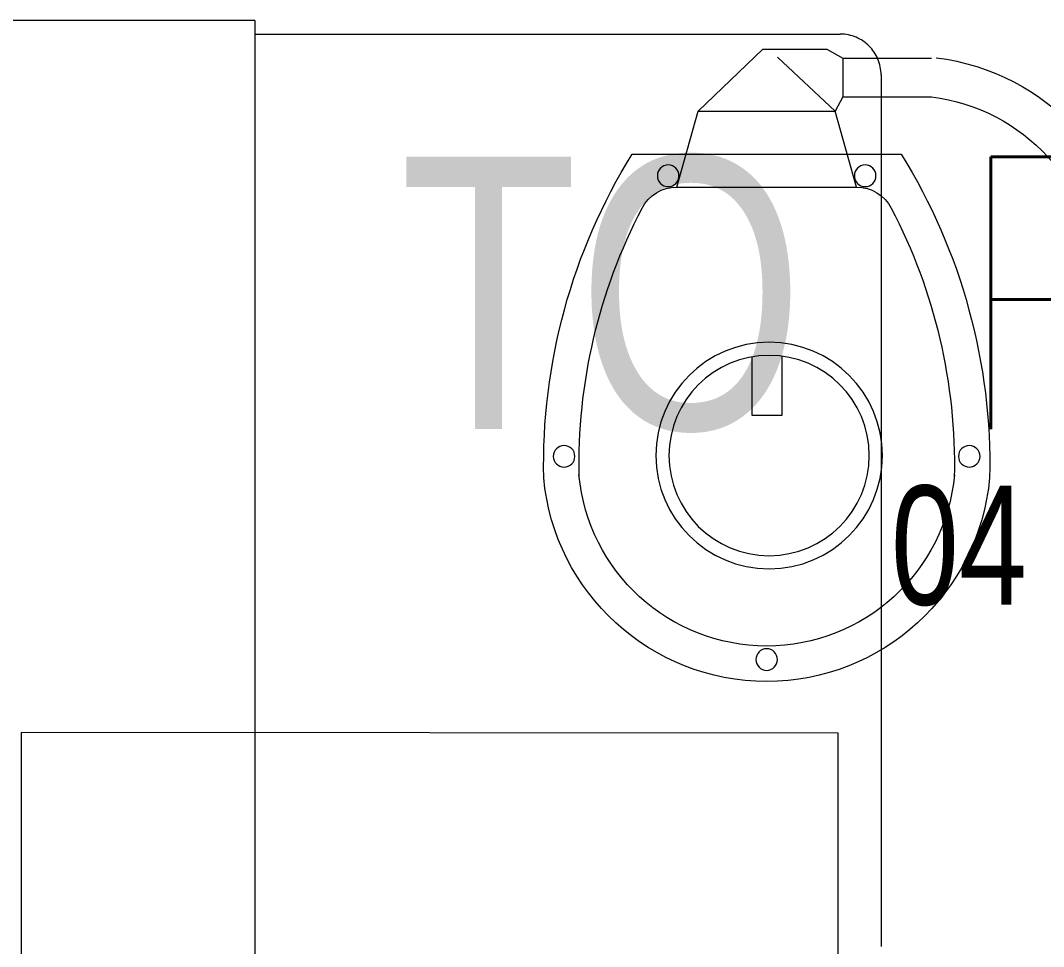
# Model space of a CAD drawing. Header units: inches. Extents: x -12418 to 57169, y -29325 to 19878.
# Drawn here: x 26861 to 27612, y -10820 to -10140 of the extents above; entities that cross this region are included whole.
import ezdxf
from ezdxf import colors
from ezdxf.entities.mleader import LeaderData, LeaderLine
from ezdxf.math import Vec2, Vec3

# ---------------------------------------------------------------- set-up
doc = ezdxf.new("R2010")
doc.units = ezdxf.units.IN
doc.header["$LTSCALE"] = 25
doc.header["$MEASUREMENT"] = 0
doc.linetypes.add('00-Ground Floor$0$HIDDEN', pattern=[9.525, 6.35, -3.175])
doc.linetypes.add('DASHDOT', pattern=[25.4, 12.7, -6.35, 0, -6.35])
doc.layers.get('0').update_dxf_attribs({"color": 8})
for name, color, linetype, lineweight in [('00-Ground Floor$0$72_EGR_EQP_TAG', 142, 'Continuous', 5), ('00-Ground Floor$0$LOADING', 253, 'Continuous', 5), ('E-LITE-CIRC @ 100', 6, 'Continuous', 25), ('E-LITE-CLNG-CNDT', 6, 'DASHDOT', 35)]:
    doc.layers.add(name, color=color, linetype=linetype, lineweight=lineweight)
doc.styles.add('00-Ground Floor$0$X3G_ENTITY_257CFD', font='swisscl.ttf', dxfattribs={"height": 200})
doc.styles.add('DC_Simplex', font='SIMPLEX.shx', dxfattribs={"width": 0.7})

# ---------------------------------------------------------------- blocks, each defined once
blk = doc.blocks.new('00-Ground Floor$0$HF13902-P')
at = {"color": 8, "linetype": '00-Ground Floor$0$HIDDEN'}
for p, q in [((0.35, -0.68238), (0.35, -1.11238)), ((0.32, -1.14238), (-0.32, -1.14238))]:
    blk.add_line(p, q, dxfattribs=at)
at = {"linetype": 'Continuous'}
for points in [[(0.36, -0.52238), (0.36, -0.52238), (0.36, -0.52238), (0.36, -0.52238), (0.36, -0.52238), (0.36, -0.52238), (0.36, -0.52238), (0.36, -0.52238), (0.36, -0.52238), (0.36, -0.52238), (0.36, -0.52238), (0.36, -0.52238), (0.36, -0.52238), (0.36, -0.52238), (0.36, -0.52238), (0.36, -0.52238), (0.36, -0.52238), (0.36, -0.52238), (0.36, -0.52238), (0.36, -0.52238), (0.36, -0.52238), (0.36, -0.52238), (0.36, -0.52238), (0.36, -0.52238), (0.36, -0.52238), (0.36, -0.52238), (0.36, -0.52238), (0.36, -0.52238), (0.36, -0.52238), (0.36, -0.52238), (0.36, -0.52238), (0.36, -0.52238), (0.36, -0.52238), (0.36, -0.52238), (0.36, -0.52238), (0.36, -0.52238), (0.36, -0.52238), (0.36, -0.52238), (0.36, -0.52238), (0.36, -0.52238), (0.36, -0.52238), (0.36, -0.52238), (0.36, -0.52238), (0.36, -0.52238), (0.36, -0.52238), (0.36, -0.52238), (0.36, -0.52238), (0.36, -0.52238), (0.36, -0.52238), (0.36, -0.52238), (0.36, -0.52238), (0.36, -0.52238), (0.36, -0.52238), (0.36, -0.52238), (0.36, -0.52238), (0.36, -0.52238), (0.36, -0.52238), (0.36, -0.52238), (0.36, -0.52238), (0.36, -0.52238), (0.36, -0.52238), (0.36, -0.52238), (0.36, -0.52238), (0.36, -0.52238), (0.36, -0.52238), (0.36, -0.52238), (0.36, -0.52238), (0.36, -0.52238), (0.36, -0.52238), (0.36, -0.52238), (0.36, -0.52238), (0.36, -0.52238), (0.36, -0.52238), (0.36, -0.52238), (0.36, -0.52238), (0.36, -0.52238), (0.36, -0.52238), (0.36, -0.52238), (0.36, -0.52238), (0.36, -0.52238), (0.36, -0.52238), (0.36, -0.52238), (0.36, -0.52238), (0.36, -0.52238), (0.36, -0.52238), (0.36, -0.52238), (0.36, -0.52238), (0.36, -0.52238), (0.36, -0.52238), (0.36, -0.52238), (0.36, -0.52238), (0.36, -0.52238), (0.36, -0.52238), (0.36, -0.52238), (0.36, -0.52238), (0.36, -0.52238), (0.36, -0.52238), (0.36, -0.52238), (0.36, -0.52238), (0.36, -0.52238), (0.36, -0.52238), (0.36, -0.52238), (0.36, -0.52238), (0.36, -0.52238), (0.36, -0.52238), (0.36, -0.52238), (0.36, -0.52238), (0.36, -0.52238), (0.36, -0.52238), (0.36, -0.52238), (0.36, -0.52238), (0.36, -0.52238), (0.36, -0.52238), (0.36, -0.52238), (0.36, -0.52238), (0.36, -0.52238), (0.36, -0.52238), (0.36, -0.52238), (0.36, -0.52238), (0.36, -0.52238), (0.36, -0.52238), (0.36, -0.52238), (0.36, -0.52238), (0.36, -0.52238), (0.36, -0.52238), (0.36, -0.52238), (0.36, -0.52238), (0.36, -0.52238), (0.36, -0.52238), (0.36, -0.52238), (0.36, -0.52238), (0.36, -0.52238), (0.36, -0.52238), (0.36, -0.52238), (0.36, -0.52238), (0.36, -0.52238), (0.36, -0.52238), (0.36, -0.52238), (0.36, -0.52238), (0.36, -0.52238), (0.36, -0.52238), (0.36, -0.52238), (0.36, -0.52238), (0.36, -0.52238), (0.36, -0.52238), (0.36, -0.52238), (0.36, -0.52238), (0.36, -0.52238), (0.36, -0.52238), (0.36, -0.52238), (0.36, -0.52238), (0.36, -0.52238), (0.36, -0.52238), (0.36, -0.52238), (0.36, -0.52238), (0.36, -0.52238), (0.36, -0.52238), (0.36, -0.52238), (0.36, -0.52238), (0.36, -0.52238), (0.36, -0.52238), (0.36, -0.52238), (0.36, -0.52238), (0.36, -0.52238), (0.36, -0.52238), (0.36, -0.52238), (0.36, -0.52238), (0.36, -0.52238), (0.36, -0.52238), (0.36, -0.52238), (0.36, -0.52238), (0.36, -0.52238), (0.36, -0.52238), (0.36, -0.52238), (0.36, -0.52238), (0.36, -0.52238), (0.36, -0.52238), (0.36, -0.52238), (0.36, -0.52238), (0.36, -0.52238), (0.36, -0.52238), (0.36, -0.52238), (0.36, -0.52238), (0.36, -0.52238), (0.36, -0.52238), (0.36, -0.52238), (0.36, -0.52238), (0.36, -0.52238), (0.36, -0.52238), (0.36, -0.52238), (0.36, -0.52238), (0.36, -0.52238), (0.36, -0.52238), (0.36, -0.52238), (0.36, -0.52238), (0.36, -0.52238), (0.36, -0.52238), (0.36, -0.52238), (0.36, -0.52238), (0.36, -0.52238), (0.36, -0.52238), (0.36, -0.52238), (0.36, -0.52238), (0.36, -0.52238), (0.36, -0.52238), (0.36, -0.52238), (0.36, -0.52238), (0.36, -0.52238), (0.36, -0.52238), (0.36, -0.52238), (0.36, -0.52238), (0.36, -0.52238), (0.36, -0.52238), (0.36, -0.52238), (0.36, -0.52238), (0.36, -0.52238), (0.36, -0.52238), (0.36, -0.52238), (0.36, -0.52238)], [(0.36, -0.52238), (0.36, -0.52238), (0.36, -0.52238), (0.36, -0.52238), (0.36, -0.52238), (0.36, -0.52238), (0.36, -0.52238), (0.36, -0.52238), (0.36, -0.52238), (0.36, -0.52238), (0.36, -0.52238), (0.36, -0.52238), (0.36, -0.52238), (0.36, -0.52238), (0.36, -0.52238), (0.36, -0.52238), (0.36, -0.52238), (0.36, -0.52238), (0.36, -0.52238), (0.36, -0.52238), (0.36, -0.52238), (0.36, -0.52238), (0.36, -0.52238), (0.36, -0.52238), (0.36, -0.52238), (0.36, -0.52238), (0.36, -0.52238), (0.36, -0.52238), (0.36, -0.52238), (0.36, -0.52238), (0.36, -0.52238), (0.36, -0.52238), (0.36, -0.52238), (0.36, -0.52238), (0.36, -0.52238), (0.36, -0.52238), (0.36, -0.52238), (0.36, -0.52238), (0.36, -0.52238), (0.36, -0.52238), (0.36, -0.52238), (0.36, -0.52238), (0.36, -0.52238), (0.36, -0.52238), (0.36, -0.52238), (0.36, -0.52238), (0.36, -0.52238), (0.36, -0.52238), (0.36, -0.52238), (0.36, -0.52238), (0.36, -0.52238), (0.36, -0.52238), (0.36, -0.52238), (0.36, -0.52238), (0.36, -0.52238), (0.36, -0.52238), (0.36, -0.52238), (0.36, -0.52238), (0.36, -0.52238), (0.36, -0.52238), (0.36, -0.52238), (0.36, -0.52238), (0.36, -0.52238), (0.36, -0.52238), (0.36, -0.52238), (0.36, -0.52238), (0.36, -0.52238), (0.36, -0.52238), (0.36, -0.52238), (0.36, -0.52238), (0.36, -0.52238), (0.36, -0.52238), (0.36, -0.52238), (0.36, -0.52238), (0.36, -0.52238), (0.36, -0.52238), (0.36, -0.52238), (0.36, -0.52238), (0.36, -0.52238), (0.36, -0.52238), (0.36, -0.52238), (0.36, -0.52238), (0.36, -0.52238), (0.36, -0.52238), (0.36, -0.52238), (0.36, -0.52238), (0.36, -0.52238), (0.36, -0.52238), (0.36, -0.52238), (0.36, -0.52238), (0.36, -0.52238), (0.36, -0.52238), (0.36, -0.52238), (0.36, -0.52238), (0.36, -0.52238), (0.36, -0.52238), (0.36, -0.52238), (0.36, -0.52238), (0.36, -0.52238), (0.36, -0.52238), (0.36, -0.52238), (0.36, -0.52238), (0.36, -0.52238), (0.36, -0.52238), (0.36, -0.52238), (0.36, -0.52238), (0.36, -0.52238), (0.36, -0.52238), (0.36, -0.52238), (0.36, -0.52238), (0.36, -0.52238), (0.36, -0.52238), (0.36, -0.52238), (0.36, -0.52238), (0.36, -0.52238), (0.36, -0.52238), (0.36, -0.52238), (0.36, -0.52238), (0.36, -0.52238), (0.36, -0.52238), (0.36, -0.52238), (0.36, -0.52238), (0.36, -0.52238), (0.36, -0.52238), (0.36, -0.52238), (0.36, -0.52238), (0.36, -0.52238), (0.36, -0.52238), (0.36, -0.52238), (0.36, -0.52238), (0.36, -0.52238), (0.36, -0.52238), (0.36, -0.52238), (0.36, -0.52238), (0.36, -0.52238), (0.36, -0.52238), (0.36, -0.52238), (0.36, -0.52238), (0.36, -0.52238), (0.36, -0.52238), (0.36, -0.52238), (0.36, -0.52238), (0.36, -0.52238), (0.36, -0.52238), (0.36, -0.52238), (0.36, -0.52238), (0.36, -0.52238), (0.36, -0.52238), (0.36, -0.52238), (0.36, -0.52238), (0.36, -0.52238), (0.36, -0.52238), (0.36, -0.52238), (0.36, -0.52238), (0.36, -0.52238), (0.36, -0.52238), (0.36, -0.52238), (0.36, -0.52238), (0.36, -0.52238), (0.36, -0.52238), (0.36, -0.52238), (0.36, -0.52238), (0.36, -0.52238), (0.36, -0.52238), (0.36, -0.52238), (0.36, -0.52238), (0.36, -0.52238), (0.36, -0.52238), (0.36, -0.52238), (0.36, -0.52238), (0.36, -0.52238), (0.36, -0.52238), (0.36, -0.52238), (0.36, -0.52238), (0.36, -0.52238), (0.36, -0.52238), (0.36, -0.52238), (0.36, -0.52238), (0.36, -0.52238), (0.36, -0.52238), (0.36, -0.52238), (0.36, -0.52238), (0.36, -0.52238), (0.36, -0.52238), (0.36, -0.52238), (0.36, -0.52238), (0.36, -0.52238), (0.36, -0.52238), (0.36, -0.52238), (0.36, -0.52238), (0.36, -0.52238), (0.36, -0.52238), (0.36, -0.52238), (0.36, -0.52238), (0.36, -0.52238), (0.36, -0.52238), (0.36, -0.52238), (0.36, -0.52238), (0.36, -0.52238), (0.36, -0.52238), (0.36, -0.52238), (0.36, -0.52238), (0.36, -0.52238), (0.36, -0.52238), (0.36, -0.52238), (0.36, -0.52238), (0.36, -0.52238), (0.36, -0.52238), (0.36, -0.52238), (0.36, -0.52238), (0.36, -0.52238), (0.36, -0.52238), (0.36, -0.52238), (0.36, -0.52238)], [(0.36, -0.52238), (0.36, -0.52238), (0.36, -0.52238), (0.36, -0.52238), (0.36, -0.52238), (0.36, -0.52238), (0.36, -0.52238), (0.36, -0.52238), (0.36, -0.52238), (0.36, -0.52238), (0.36, -0.52238), (0.36, -0.52238), (0.36, -0.52238), (0.36, -0.52238), (0.36, -0.52238), (0.36, -0.52238), (0.36, -0.52238), (0.36, -0.52238), (0.36, -0.52238), (0.36, -0.52238), (0.36, -0.52238), (0.36, -0.52238), (0.36, -0.52238), (0.36, -0.52238), (0.36, -0.52238), (0.36, -0.52238), (0.36, -0.52238), (0.36, -0.52238), (0.36, -0.52238), (0.36, -0.52238), (0.36, -0.52238), (0.36, -0.52238), (0.36, -0.52238), (0.36, -0.52238), (0.36, -0.52238), (0.36, -0.52238), (0.36, -0.52238), (0.36, -0.52238), (0.36, -0.52238), (0.36, -0.52238), (0.36, -0.52238), (0.36, -0.52238), (0.36, -0.52238), (0.36, -0.52238), (0.36, -0.52238), (0.36, -0.52238), (0.36, -0.52238), (0.36, -0.52238), (0.36, -0.52238), (0.36, -0.52238), (0.36, -0.52238), (0.36, -0.52238), (0.36, -0.52238), (0.36, -0.52238), (0.36, -0.52238), (0.36, -0.52238), (0.36, -0.52238), (0.36, -0.52238), (0.36, -0.52238), (0.36, -0.52238), (0.36, -0.52238), (0.36, -0.52238), (0.36, -0.52238), (0.36, -0.52238), (0.36, -0.52238), (0.36, -0.52238), (0.36, -0.52238), (0.36, -0.52238), (0.36, -0.52238), (0.36, -0.52238), (0.36, -0.52238), (0.36, -0.52238), (0.36, -0.52238), (0.36, -0.52238), (0.36, -0.52238), (0.36, -0.52238), (0.36, -0.52238), (0.36, -0.52238), (0.36, -0.52238), (0.36, -0.52238), (0.36, -0.52238), (0.36, -0.52238), (0.36, -0.52238), (0.36, -0.52238), (0.36, -0.52238), (0.36, -0.52238), (0.36, -0.52238), (0.36, -0.52238), (0.36, -0.52238), (0.36, -0.52238), (0.36, -0.52238), (0.36, -0.52238), (0.36, -0.52238), (0.36, -0.52238), (0.36, -0.52238), (0.36, -0.52238), (0.36, -0.52238), (0.36, -0.52238), (0.36, -0.52238), (0.36, -0.52238), (0.36, -0.52238), (0.36, -0.52238), (0.36, -0.52238), (0.36, -0.52238), (0.36, -0.52238), (0.36, -0.52238), (0.36, -0.52238), (0.36, -0.52238), (0.36, -0.52238), (0.36, -0.52238), (0.36, -0.52238), (0.36, -0.52238), (0.36, -0.52238), (0.36, -0.52238), (0.36, -0.52238), (0.36, -0.52238), (0.36, -0.52238), (0.36, -0.52238), (0.36, -0.52238), (0.36, -0.52238), (0.36, -0.52238), (0.36, -0.52238), (0.36, -0.52238), (0.36, -0.52238), (0.36, -0.52238), (0.36, -0.52238), (0.36, -0.52238), (0.36, -0.52238), (0.36, -0.52238), (0.36, -0.52238), (0.36, -0.52238), (0.36, -0.52238), (0.36, -0.52238), (0.36, -0.52238), (0.36, -0.52238), (0.36, -0.52238), (0.36, -0.52238), (0.36, -0.52238), (0.36, -0.52238), (0.36, -0.52238), (0.36, -0.52238), (0.36, -0.52238), (0.36, -0.52238), (0.36, -0.52238), (0.36, -0.52238), (0.36, -0.52238), (0.36, -0.52238), (0.36, -0.52238), (0.36, -0.52238), (0.36, -0.52238), (0.36, -0.52238), (0.36, -0.52238), (0.36, -0.52238), (0.36, -0.52238), (0.36, -0.52238), (0.36, -0.52238), (0.36, -0.52238), (0.36, -0.52238), (0.36, -0.52238), (0.36, -0.52238), (0.36, -0.52238), (0.36, -0.52238), (0.36, -0.52238), (0.36, -0.52238), (0.36, -0.52238), (0.36, -0.52238), (0.36, -0.52238), (0.36, -0.52238), (0.36, -0.52238), (0.36, -0.52238), (0.36, -0.52238), (0.36, -0.52238), (0.36, -0.52238), (0.36, -0.52238), (0.36, -0.52238), (0.36, -0.52238), (0.36, -0.52238), (0.36, -0.52238), (0.36, -0.52238), (0.36, -0.52238), (0.36, -0.52238), (0.36, -0.52238), (0.36, -0.52238), (0.36, -0.52238), (0.36, -0.52238), (0.36, -0.52238), (0.36, -0.52238), (0.36, -0.52238), (0.36, -0.52238), (0.36, -0.52238), (0.36, -0.52238), (0.36, -0.52238), (0.36, -0.52238), (0.36, -0.52238), (0.36, -0.52238), (0.36, -0.52238), (0.36, -0.52238), (0.36, -0.52238), (0.36, -0.52238), (0.36, -0.52238), (0.36, -0.52238), (0.36, -0.52238), (0.36, -0.52238), (0.36, -0.52238), (0.36, -0.52238), (0.36, -0.52238), (0.36, -0.52238), (0.36, -0.52238), (0.36, -0.52238), (0.36, -0.52238), (0.36, -0.52238), (0.36, -0.52238), (0.36, -0.52238), (0.36, -0.52238), (0.36, -0.52238), (0.36, -0.52238), (0.36, -0.52238), (0.36, -0.52238), (0.36, -0.52238), (0.36, -0.52238), (0.36, -0.52238), (0.36, -0.52238), (0.36, -0.52238), (0.36, -0.52238), (0.36, -0.52238), (0.36, -0.52238), (0.36, -0.52238), (0.36, -0.52238), (0.36, -0.52238), (0.36, -0.52238), (0.36, -0.52238), (0.36, -0.52238), (0.36, -0.52238), (0.36, -0.52238), (0.36, -0.52238), (0.36, -0.52238), (0.36, -0.52238), (0.36, -0.52238), (0.36, -0.52238), (0.36, -0.52238), (0.36, -0.52238), (0.36, -0.52238), (0.36, -0.52238), (0.36, -0.52238), (0.36, -0.52238), (0.36, -0.52238), (0.36, -0.52238), (0.36, -0.52238), (0.36, -0.52238), (0.36, -0.52238), (0.36, -0.52238), (0.36, -0.52238), (0.36, -0.52238), (0.36, -0.52238), (0.36, -0.52238), (0.36, -0.52238), (0.36, -0.52238), (0.36, -0.52238), (0.36, -0.52238), (0.36, -0.52238), (0.36, -0.52238), (0.36, -0.52238), (0.36, -0.52238), (0.36, -0.52238), (0.36, -0.52238), (0.36, -0.52238), (0.36, -0.52238), (0.36, -0.52238), (0.36, -0.52238), (0.36, -0.52238), (0.36, -0.52238), (0.36, -0.52238), (0.36, -0.52238), (0.36, -0.52238), (0.36, -0.52238), (0.36, -0.52238), (0.36, -0.52238)]]:
    blk.add_lwpolyline(points, close=True, dxfattribs=at)
for points in [[(0.36, -0.52238), (0.36, -0.52238), (0.36, -0.52238), (0.36, -0.52238), (0.36, -0.52238), (0.36, -0.52238), (0.36, -0.52238), (0.36, -0.52238)], [(0.36, -0.52238), (0.36, -0.52238), (0.36, -0.52238), (0.36, -0.52238), (0.36, -0.52238), (0.36, -0.52238), (0.36, -0.52238), (0.36, -0.52238), (0.36, -0.52238), (0.36, -0.52238), (0.36, -0.52238), (0.36, -0.52238), (0.36, -0.52238), (0.36, -0.52238), (0.36, -0.52238), (0.36, -0.52238), (0.36, -0.52238), (0.36, -0.52238), (0.36, -0.52238), (0.36, -0.52238), (0.36, -0.52238), (0.36, -0.52238), (0.36, -0.52238), (0.36, -0.52238), (0.36, -0.52238), (0.36, -0.52238), (0.36, -0.52238), (0.36, -0.52238), (0.36, -0.52238), (0.36, -0.52238), (0.36, -0.52238), (0.36, -0.52238), (0.36, -0.52238), (0.36, -0.52238), (0.36, -0.52238), (0.36, -0.52238), (0.36, -0.52238), (0.36, -0.52238), (0.36, -0.52238), (0.36, -0.52238), (0.36, -0.52238), (0.36, -0.52238), (0.36, -0.52238), (0.36, -0.52238), (0.36, -0.52238), (0.36, -0.52238), (0.36, -0.52238), (0.36, -0.52238), (0.36, -0.52238), (0.36, -0.52238), (0.36, -0.52238), (0.36, -0.52238), (0.36, -0.52238), (0.36, -0.52238), (0.36, -0.52238), (0.36, -0.52238), (0.36, -0.52238), (0.36, -0.52238), (0.36, -0.52238), (0.36, -0.52238), (0.36, -0.52238), (0.36, -0.52238), (0.36, -0.52238), (0.36, -0.52238), (0.36, -0.52238), (0.36, -0.52238), (0.36, -0.52238), (0.36, -0.52238), (0.36, -0.52238), (0.36, -0.52238), (0.36, -0.52238), (0.36, -0.52238), (0.36, -0.52238), (0.36, -0.52238), (0.36, -0.52238), (0.36, -0.52238), (0.36, -0.52238), (0.36, -0.52238), (0.36, -0.52238), (0.36, -0.52238), (0.36, -0.52238), (0.36, -0.52238), (0.36, -0.52238), (0.36, -0.52238), (0.36, -0.52238), (0.36, -0.52238), (0.36, -0.52238), (0.36, -0.52238), (0.36, -0.52238), (0.36, -0.52238), (0.36, -0.52238), (0.36, -0.52238), (0.36, -0.52238), (0.36, -0.52238), (0.36, -0.52238), (0.36, -0.52238), (0.36, -0.52238), (0.36, -0.52238), (0.36, -0.52238), (0.36, -0.52238), (0.36, -0.52238), (0.36, -0.52238), (0.36, -0.52238), (0.36, -0.52238), (0.36, -0.52238), (0.36, -0.52238), (0.36, -0.52238), (0.36, -0.52238), (0.36, -0.52238), (0.36, -0.52238), (0.36, -0.52238)], [(0.36, -0.52238), (0.36, -0.52238), (0.36, -0.52238), (0.36, -0.52238), (0.36, -0.52238), (0.36, -0.52238), (0.36, -0.52238), (0.36, -0.52238), (0.36, -0.52238), (0.36, -0.52238), (0.36, -0.52238), (0.36, -0.52238), (0.36, -0.52238), (0.36, -0.52238), (0.36, -0.52238), (0.36, -0.52238), (0.36, -0.52238)], [(0.36, -0.52238), (0.36, -0.52238), (0.36, -0.52238), (0.36, -0.52238), (0.36, -0.52238), (0.36, -0.52238), (0.36, -0.52238)], [(0.36, -0.52238), (0.36, -0.52238), (0.36, -0.52238), (0.36, -0.52238), (0.36, -0.52238), (0.36, -0.52238), (0.36, -0.52238), (0.36, -0.52238), (0.36, -0.52238), (0.36, -0.52238), (0.36, -0.52238), (0.36, -0.52238)], [(0.36, -0.52238), (0.36, -0.52238), (0.36, -0.52238), (0.36, -0.52238), (0.36, -0.52238), (0.36, -0.52238), (0.36, -0.52238), (0.36, -0.52238), (0.36, -0.52238), (0.36, -0.52238), (0.36, -0.52238), (0.36, -0.52238), (0.36, -0.52238), (0.36, -0.52238), (0.36, -0.52238), (0.36, -0.52238), (0.36, -0.52238), (0.36, -0.52238), (0.36, -0.52238), (0.36, -0.52238), (0.36, -0.52238), (0.36, -0.52238), (0.36, -0.52238), (0.36, -0.52238), (0.36, -0.52238), (0.36, -0.52238), (0.36, -0.52238), (0.36, -0.52238), (0.36, -0.52238), (0.36, -0.52238), (0.36, -0.52238), (0.36, -0.52238), (0.36, -0.52238), (0.36, -0.52238), (0.36, -0.52238), (0.36, -0.52238), (0.36, -0.52238), (0.36, -0.52238), (0.36, -0.52238), (0.36, -0.52238), (0.36, -0.52238), (0.36, -0.52238), (0.36, -0.52238), (0.36, -0.52238), (0.36, -0.52238), (0.36, -0.52238), (0.36, -0.52238), (0.36, -0.52238), (0.36, -0.52238), (0.36, -0.52238), (0.36, -0.52238), (0.36, -0.52238), (0.36, -0.52238), (0.36, -0.52238), (0.36, -0.52238), (0.36, -0.52238), (0.36, -0.52238), (0.36, -0.52238), (0.36, -0.52238), (0.36, -0.52238), (0.36, -0.52238), (0.36, -0.52238), (0.36, -0.52238), (0.36, -0.52238), (0.36, -0.52238), (0.36, -0.52238), (0.36, -0.52238), (0.36, -0.52238), (0.36, -0.52238), (0.36, -0.52238), (0.36, -0.52238), (0.36, -0.52238), (0.36, -0.52238), (0.36, -0.52238), (0.36, -0.52238), (0.36, -0.52238), (0.36, -0.52238), (0.36, -0.52238), (0.36, -0.52238), (0.36, -0.52238), (0.36, -0.52238), (0.36, -0.52238), (0.36, -0.52238), (0.36, -0.52238), (0.36, -0.52238), (0.36, -0.52238), (0.36, -0.52238), (0.36, -0.52238), (0.36, -0.52238)], [(0.36, -0.52238), (0.36, -0.52238), (0.36, -0.52238), (0.36, -0.52238), (0.36, -0.52238), (0.36, -0.52238), (0.36, -0.52238), (0.36, -0.52238), (0.36, -0.52238), (0.36, -0.52238)], [(0.36, -0.52238), (0.36, -0.52238), (0.36, -0.52238), (0.36, -0.52238), (0.36, -0.52238), (0.36, -0.52238), (0.36, -0.52238), (0.36, -0.52238), (0.36, -0.52238), (0.36, -0.52238)], [(0.36, -0.52238), (0.36, -0.52238), (0.36, -0.52238), (0.36, -0.52238), (0.36, -0.52238), (0.36, -0.52238), (0.36, -0.52238), (0.36, -0.52238), (0.36, -0.52238), (0.36, -0.52238), (0.36, -0.52238), (0.36, -0.52238), (0.36, -0.52238), (0.36, -0.52238), (0.36, -0.52238)], [(0.36, -0.52238), (0.36, -0.52238), (0.36, -0.52238), (0.36, -0.52238), (0.36, -0.52238), (0.36, -0.52238), (0.36, -0.52238), (0.36, -0.52238), (0.36, -0.52238), (0.36, -0.52238)], [(0.36, -0.52238), (0.36, -0.52238), (0.36, -0.52238), (0.36, -0.52238), (0.36, -0.52238), (0.36, -0.52238), (0.36, -0.52238)], [(0.36, -0.52238), (0.36, -0.52238), (0.36, -0.52238), (0.36, -0.52238), (0.36, -0.52238), (0.36, -0.52238), (0.36, -0.52238), (0.36, -0.52238), (0.36, -0.52238), (0.36, -0.52238)], [(0.36, -0.52238), (0.36, -0.52238), (0.36, -0.52238), (0.36, -0.52238), (0.36, -0.52238), (0.36, -0.52238), (0.36, -0.52238), (0.36, -0.52238), (0.36, -0.52238), (0.36, -0.52238), (0.36, -0.52238), (0.36, -0.52238), (0.36, -0.52238), (0.36, -0.52238), (0.36, -0.52238), (0.36, -0.52238), (0.36, -0.52238), (0.36, -0.52238)], [(0.36, -0.52238), (0.36, -0.52238), (0.36, -0.52238), (0.36, -0.52238), (0.36, -0.52238), (0.36, -0.52238), (0.36, -0.52238), (0.36, -0.52238), (0.36, -0.52238)]]:
    blk.add_lwpolyline(points, dxfattribs=at)
blk.add_circle((0.36, -0.52238), 0.000000101)
at = {"color": 8, "linetype": '00-Ground Floor$0$HIDDEN'}
blk.add_arc((0.32, -1.11238), 0.03, 270, 0, dxfattribs=at)
at = {"layer": '00-Ground Floor$0$LOADING'}
for q in [(0.36, 0.31612), (-0.36, -0.68238)]:
    blk.add_line((0.36, -0.68238), q, dxfattribs=at)
blk = doc.blocks.new('00-Ground Floor$0$HF11772-P')
at = {"layer": '00-Ground Floor$0$LOADING'}
for p, q in [((0.6, 0.35), (0, 0.35)), ((0, 0.175), (0, 0.35)), ((0.6, 0.175), (0.6, 0.35)), ((0, 0.175), (0, 0)), ((0.6, 0), (0.6, 0.175)), ((0, 0), (0.6, 0))]:
    blk.add_line(p, q, dxfattribs=at)
blk = doc.blocks.new('00-Ground Floor$0$mobile light')
at = {"layer": '00-Ground Floor$0$LOADING'}
for p, q in [((1947.594, -502.617), (1941.09, -502.617)), ((1948.762, -501.944), (1947.594, -502.617)), ((1947.594, -502.617), (1947.594, -505.447)), ((1948.15, -506.501), (1952.407, -502.546)), ((1953.468, -501.944), (1948.762, -501.944)), ((1958.228, -506.501), (1953.468, -501.944)), ((1947.594, -505.447), (1941.09, -505.447)), ((1947.594, -505.447), (1948.15, -506.501)), ((1946.595, -512.076), (1948.15, -506.501)), ((1958.228, -506.501), (1948.15, -506.501)), ((1959.783, -512.076), (1958.228, -506.501)), ((1963.077, -509.669), (1943.302, -509.669)), ((1959.783, -512.076), (1946.595, -512.076))]:
    blk.add_line(p, q, dxfattribs=at)
blk.add_lwpolyline([(1954.268, -524.545), (1954.268, -528.818), (1952.047, -528.818), (1952.047, -524.501)], dxfattribs=at)
for centre, radius in [((1945.956, -511.248), 0.793), ((1960.423, -511.248), 0.793), ((1953.011, -531.79), 8.316), ((1953.011, -531.79), 7.353), ((1938.31, -531.849), 0.793), ((1968.069, -531.849), 0.793), ((1953.189, -546.769), 0.793)]:
    blk.add_circle(centre, radius, dxfattribs=at)
for centre, radius, start, end in [((1942.823, -519.308), 16.857, 97.12926, 177.61154), ((1942.823, -519.308), 13.969, 97.12926, 177.61154), ((1980.129, -532.488), 43.324, 148.21671, 181.25014), ((1926.249, -532.488), 43.324, 358.74986, 31.78329), ((1946.595, -514.964), 2.888, 90, 152.40924), ((1959.783, -514.964), 2.888, 27.59076, 90), ((1980.129, -532.488), 40.725, 152.40924, 181.25014), ((1926.249, -532.488), 40.725, 358.74986, 27.59076), ((1953.189, -531.933), 16.442, 185.23613, 354.76387), ((1953.189, -531.933), 13.843, 185.23613, 354.76387)]:
    blk.add_arc(centre, radius, start, end, dxfattribs=at)
blk = doc.blocks.new('00-Ground Floor')
at = {"layer": '00-Ground Floor$0$LOADING', "xscale": -10, "yscale": 10, "zscale": 10}
blk.add_blockref('00-Ground Floor$0$mobile light', (46940.74, -5141.76, 0), dxfattribs=at)
at = {"layer": '00-Ground Floor$0$LOADING', "xscale": 1000, "yscale": 1000, "zscale": 1000, "rotation": 90.00000000000001}
blk.add_blockref('00-Ground Floor$0$HF13902-P', (26350.49, -10500.18, 0), dxfattribs=at)
at = {"layer": '00-Ground Floor$0$LOADING', "extrusion": (3.9656e-29, -3.71389e-28, -1), "xscale": -999.9999999999989, "yscale": 999.9999999999989, "zscale": -999.9999999999989, "rotation": 180.0555933617625}
blk.add_blockref('00-Ground Floor$0$HF11772-P', (-27461.4, -10663.62, 0), dxfattribs=at)
at = {"layer": '00-Ground Floor$0$72_EGR_EQP_TAG', "insert": (27549.99, -10481.76, 0), "char_height": 87.473, "attachment_point": 2, "style": '00-Ground Floor$0$X3G_ENTITY_257CFD'}
blk.add_mtext('04', dxfattribs=at)
blk = doc.blocks.new('ARR0W')
at = {"color": 45}
blk.add_ellipse((0, 0), major_axis=(0.4, 0), ratio=0.4, dxfattribs=at)
at = {"color": 45, "ltscale": 0.5}
blk.add_solid([(-1.4, 0.1667), (-0.4, 0), (-1.4, -0.1667)], dxfattribs=at)

msp = doc.modelspace()

# ---------------------------------------------------------------- block references
at = {"layer": 'E-LITE-CLNG-CNDT'}
msp.add_blockref('00-Ground Floor', (0, 0), dxfattribs=at)

# ---------------------------------------------------------------- leaders
at = {"layer": 'E-LITE-CIRC @ 100'}
ml = msp.add_multileader_mtext('Standard', dxfattribs=at)
ml.set_content('{\\Fdc_el_romans|c0;\\W0.8;TO\\Fromans|c0; \\Fsimplex|c0;PP-G\\Fdc_el_romans|c0;F\\Fsimplex|c0;/M36}', color=256, style='DC_Simplex')
ml.set_leader_properties()
ml.set_arrow_properties(name='ARR0W')
ml.build(insert=Vec2(0, 0))
ml.multileader.update_dxf_attribs({"dogleg_length": 200, "arrow_head_size": 140, "scale": 100})
ctx = ml.context
ctx.base_point, ctx.scale, ctx.char_height, ctx.arrow_head_size, ctx.landing_gap_size, ctx.plane_origin, ctx.plane_x_axis, ctx.plane_y_axis = Vec3(26854.91, -10373.55, 0), 100, 200, 140, 140, Vec3(40037.34, -15379.66, 0), Vec3(1, 0.000001, 0), Vec3(-0.000001, 1, 0)
ctx.text_align_type = 2
notes = []
notes.append((ctx, [(1, (1, 1, 0), (29125.6, -10373.55, 0), (-1, -0.000001, 0), 108.79, [(0, [(29449.51, -10942.85, 0)], 0, [])])]))
ctx.mtext.insert, ctx.mtext.text_direction, ctx.mtext.rotation, ctx.mtext.alignment, ctx.mtext.flow_direction = Vec3(28876.81, -10240.22, 0), Vec3(1, 0.000001, 0), 0.000001, 3, 5
for ctx, leaders in notes:
    for number, flags, end, landing, length, lines in leaders:
        leader = LeaderData()
        leader.index, (leader.has_last_leader_line, leader.has_dogleg_vector, leader.attachment_direction) = number, flags
        leader.last_leader_point, leader.dogleg_vector, leader.dogleg_length = Vec3(end), Vec3(landing), length
        for number, points, colour, breaks in lines:
            line = LeaderLine()
            line.index, line.vertices, line.color, line.breaks = number, Vec3.list(points), colors.encode_raw_color(colour), breaks
            leader.lines.append(line)
        ctx.leaders.append(leader)

doc.saveas('drawing.dxf')
